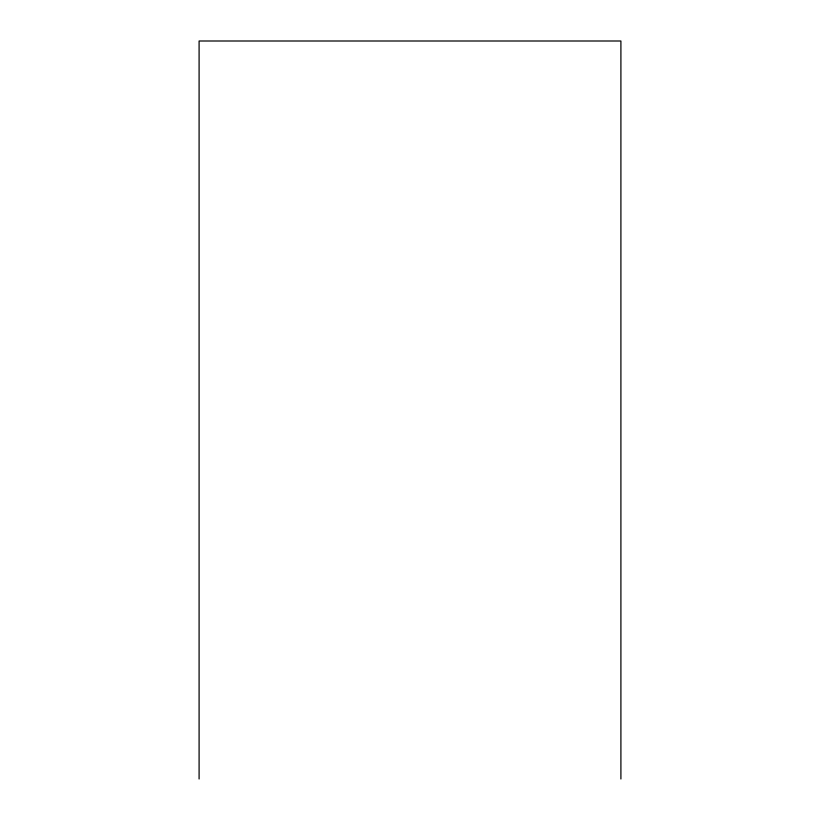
<?xml version="1.0" encoding="UTF-8"?>
<svg xmlns="http://www.w3.org/2000/svg" width="820" height="820" viewBox="0 0 820 820"><rect width="100%" height="100%" fill="white"/><g stroke="black" fill="none" stroke-linecap="round" stroke-linejoin="round"><path stroke-width="1.23" d="M620.904 779L620.904 41L199.096 41L199.096 779"/></g></svg>
